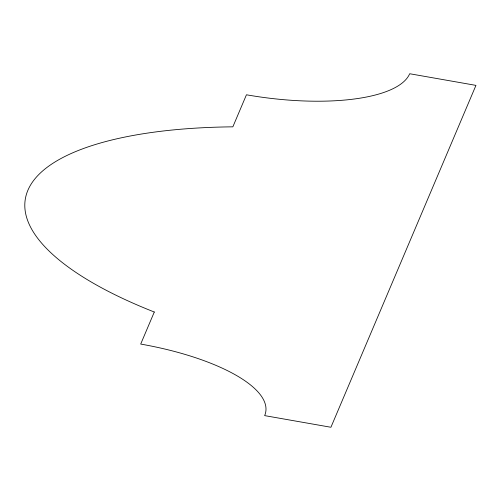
<?xml version="1.0" encoding="UTF-8"?>
<svg xmlns="http://www.w3.org/2000/svg" width="501" height="501" viewBox="0 0 501 501"><rect width="100%" height="100%" fill="white"/><g stroke="black" fill="none" stroke-linecap="round" stroke-linejoin="round"><path stroke-width="0.75" d="M154.295 312.017L140.7 344.068A146.292 48.835 8.3 0 1 264.653 415.617L330.923 427.265L475.95 85.383L409.674 73.735A146.292 48.835 8.3 0 1 246.448 94.783L232.852 126.834A337.968 112.813 8.3 0 0 154.295 312.017"/></g></svg>
